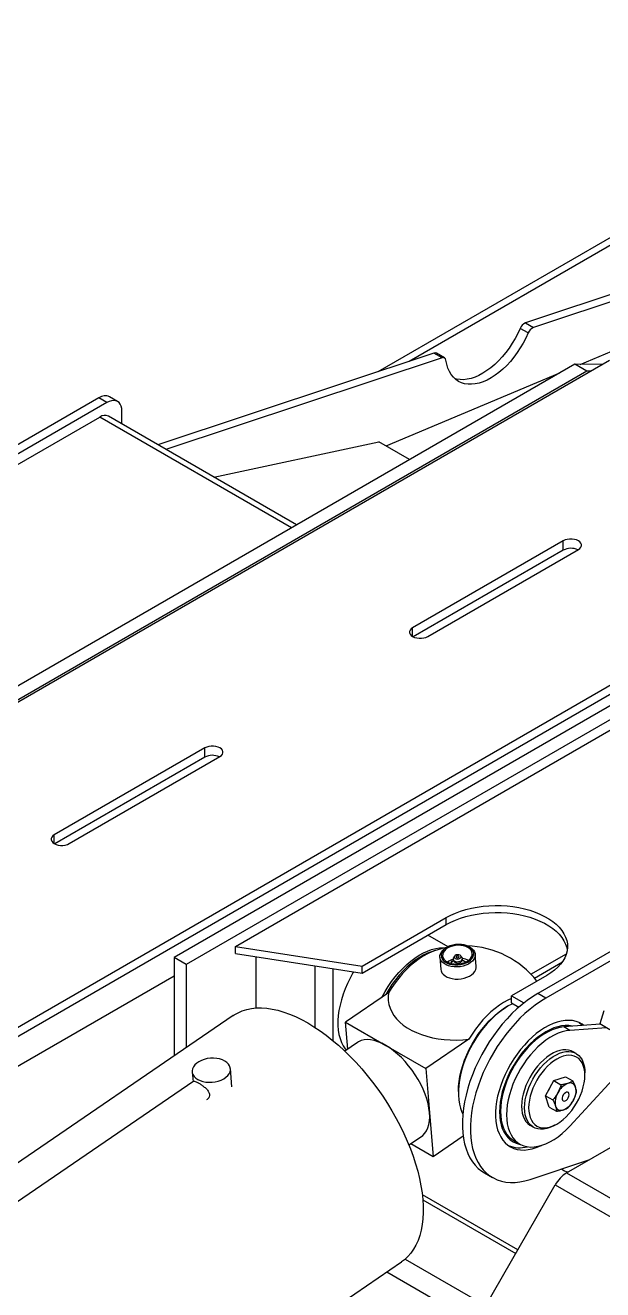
# Model space of a CAD drawing. Header units: millimetres. Extents: x 0 to 420, y 0 to 297.
# Drawn here: x 94.33 to 104.49, y 44.48 to 66.73 of the extents above; entities that cross this region are included whole.
import ezdxf

# ---------------------------------------------------------------- set-up
doc = ezdxf.new("R2010")
doc.units = ezdxf.units.MM

msp = doc.modelspace()

# ---------------------------------------------------------------- linework, layer by layer
at = {"color": 7, "linetype": 'Continuous', "lineweight": 25}
for p, q in [((122.15009, 73.11568), (100.53007, 60.63471)), ((107.16432, 62.83525), (103.12955, 61.49694)), ((107.30574, 62.75361), (103.27097, 61.4153)), ((104.09444, 60.76658), (107.9702, 62.39514)), ((103.12955, 61.49694), (103.27097, 61.4153)), ((103.17884, 61.31853), (103.03741, 61.40018)), ((101.52013, 60.96311), (96.66064, 59.35124)), ((101.66156, 60.88147), (101.52013, 60.96311)), ((101.70566, 60.87927), (101.56424, 60.96091)), ((104.6099, 60.83493), (72.08094, 42.05636)), ((103.99791, 60.76736), (91.43119, 53.51275)), ((101.66156, 60.88147), (96.80206, 59.2696)), ((104.21004, 60.6449), (103.99791, 60.76736)), ((104.48607, 60.76345), (103.99791, 60.76736)), ((104.21004, 60.6449), (91.64333, 53.39029)), ((100.67576, 59.3301), (103.73481, 60.61547)), ((104.27974, 60.64434), (104.21004, 60.6449)), ((95.6208, 60.17668), (90.40589, 57.16617)), ((95.76222, 60.09504), (90.54731, 57.08453)), ((95.76222, 60.09504), (95.6208, 60.17668)), ((95.94971, 60.1136), (95.80829, 60.19524)), ((99.10275, 57.94144), (95.78847, 59.85473)), ((96.02739, 59.71681), (96.02739, 59.94191)), ((90.44125, 56.83958), (95.63848, 59.83988)), ((97.64593, 58.78244), (100.54937, 59.40306)), ((101.09199, 59.08981), (100.54937, 59.40306)), ((75.35335, 38.23063), (109.55964, 57.9775)), ((75.37447, 38.07952), (109.55964, 57.8142)), ((103.79672, 57.66115), (101.14507, 56.13038)), ((103.79672, 57.49784), (103.79672, 57.66115)), ((109.51334, 57.58336), (96.94663, 50.32875)), ((109.72547, 57.4609), (97.15876, 50.20629)), ((103.79672, 57.49784), (101.15423, 55.97236)), ((101.41024, 55.97731), (104.06189, 57.50807)), ((98.02497, 50.52262), (104.90158, 54.49241)), ((97.4858, 54.01793), (94.83415, 52.48716)), ((97.4858, 53.85462), (94.8433, 52.32914)), ((95.09931, 52.33408), (97.75096, 53.86485)), ((97.4858, 53.85462), (97.4858, 54.01793)), ((108.56086, 52.70654), (103.34594, 49.69604)), ((108.70228, 52.6249), (103.48737, 49.6144)), ((100.25568, 50.17757), (101.73728, 51.03288)), ((101.73728, 50.9104), (101.73728, 51.03288)), ((100.25568, 50.05509), (101.73728, 50.9104)), ((98.02497, 50.52262), (100.25568, 50.17757)), ((98.02497, 50.40014), (98.02497, 50.52262)), ((101.76778, 50.51942), (101.41389, 50.72371)), ((101.7515, 50.5108), (101.73732, 50.50279)), ((102.10586, 50.53347), (102.09055, 50.53903)), ((97.15876, 50.20629), (96.94663, 50.32875)), ((96.94663, 50.32875), (96.94663, 48.59872)), ((98.02497, 50.40014), (100.25568, 50.05509)), ((98.38627, 50.34425), (98.38627, 49.44109)), ((101.62329, 50.33463), (101.64105, 50.12128)), ((101.86065, 50.28797), (101.87512, 50.26)), ((101.88074, 50.35239), (101.86269, 50.32307)), ((102.01194, 50.3355), (101.98929, 50.36143)), ((102.01011, 50.27124), (102.01975, 50.30122)), ((102.01557, 50.28821), (102.04445, 50.27154)), ((102.26389, 50.17313), (102.24613, 50.38649)), ((97.15876, 50.20629), (97.15876, 48.74365)), ((100.25568, 50.05509), (100.25568, 50.17757)), ((101.81714, 50.22608), (101.83536, 50.2702)), ((101.83536, 50.2702), (101.86631, 50.27703)), ((102.04445, 50.27154), (102.08034, 50.25082)), ((103.28807, 49.96893), (103.78095, 50.25346)), ((103.50504, 50.01237), (102.88632, 49.65519)), ((100.72018, 49.70898), (99.96349, 49.19201)), ((102.88632, 49.65519), (103.10317, 49.53)), ((102.88632, 49.53271), (102.88632, 49.65519)), ((103.48737, 49.6144), (103.34594, 49.69604)), ((102.83315, 49.48157), (102.81547, 49.47136)), ((102.88632, 49.53271), (103.01631, 49.45767)), ((97.98689, 49.30944), (60.05078, 23.39097)), ((99.96349, 49.19201), (100.6706, 48.7838)), ((100.00289, 48.71875), (99.96349, 49.19201)), ((104.51268, 49.38915), (104.44196, 49.16124)), ((104.45055, 49.15628), (103.80556, 49.10899)), ((103.91163, 49.04776), (103.80556, 49.10899)), ((104.55662, 49.09505), (103.91163, 49.04776)), ((104.61874, 49.05919), (104.44196, 49.16124)), ((100.17107, 48.83365), (99.95015, 48.68272)), ((100.6706, 48.7838), (101.37771, 48.3756)), ((102.13439, 48.89258), (101.37771, 48.3756)), ((104.02143, 48.64107), (103.9684, 48.67169)), ((97.26363, 48.31834), (97.27821, 48.14324)), ((97.96277, 48.05642), (97.9363, 48.37434)), ((101.37771, 48.3756), (101.4423, 47.59976)), ((103.91163, 47.36393), (104.93985, 48.47571)), ((104.17679, 48.25687), (104.17679, 48.29769)), ((97.29097, 48.15196), (65.06355, 26.13374)), ((103.4832, 47.89789), (103.62806, 48.16393)), ((103.62806, 48.16393), (103.83729, 48.23104)), ((103.62806, 48.16393), (103.75644, 48.08982)), ((103.83729, 48.23104), (103.96567, 48.15693)), ((101.94941, 47.97113), (101.94941, 47.95072)), ((103.4832, 47.89789), (103.61157, 47.82378)), ((103.54756, 47.69897), (103.4832, 47.89789)), ((103.54756, 47.69897), (103.67594, 47.62486)), ((101.4423, 47.59976), (101.50689, 46.82392)), ((103.64655, 47.37918), (103.6819, 47.3996)), ((103.8553, 46.54037), (105.5943, 47.54427)), ((101.07839, 47.03134), (101.29931, 47.18227)), ((102.03433, 47.18427), (101.50689, 46.82392)), ((103.21846, 47.37262), (103.27149, 47.342)), ((101.50689, 46.82392), (101.11009, 47.05299)), ((102.92491, 47.10908), (103.03098, 47.04785)), ((103.21156, 46.42664), (104.26168, 46.77496)), ((102.40852, 46.54118), (102.54994, 46.45954)), ((103.75994, 46.60854), (103.76267, 46.60696)), ((102.40751, 44.16801), (103.6553, 46.32925)), ((103.6553, 46.32925), (106.48373, 44.69643)), ((102.9951, 45.18574), (101.31528, 46.15548)), ((82.31029, 32.24066), (100.94854, 44.97456))]:
    msp.add_line(p, q, dxfattribs=at)
at = {"color": 8, "linetype": 'Continuous', "lineweight": 25}
for p, q in [((122.26723, 73.04805), (101.08078, 60.81738)), ((99.01489, 57.89072), (95.63848, 59.83988)), ((101.14507, 55.97731), (101.14507, 56.13038)), ((94.83415, 52.33408), (94.83415, 52.48716)), ((103.2276, 50.0355), (103.8517, 50.39578)), ((99.42496, 50.18358), (99.42496, 49.10088)), ((99.7397, 50.1349), (99.7397, 48.86925)), ((96.94663, 50.00214), (75.53897, 37.64376)), ((103.8553, 46.54037), (106.45794, 45.03789)), ((101.32425, 46.06577), (102.9585, 45.12234)), ((101.01067, 45.02218), (102.42821, 44.20385)), ((100.6909, 44.79854), (102.86639, 43.54266))]:
    msp.add_line(p, q, dxfattribs=at)
at = {"color": 7, "linetype": 'Continuous', "lineweight": 25, "flags": 128}
for points in [[(103.17884, 61.31853), (103.13742, 61.22877), (103.09111, 61.14067), (103.04029, 61.05494), (102.98534, 60.97224), (102.9267, 60.89323), (102.86482, 60.81852), (102.80021, 60.74871), (102.73335, 60.68434), (102.66478, 60.62591), (102.59503, 60.57389), (102.52466, 60.52868), (102.45421, 60.49064), (102.38424, 60.46006), (102.3153, 60.43719), (102.24793, 60.42221), (102.18265, 60.41523), (102.11998, 60.41631), (102.06042, 60.42545), (102.00442, 60.44255), (101.95244, 60.46751), (101.90487, 60.50011), (101.86209, 60.5401), (101.82444, 60.58717), (101.79221, 60.64096), (101.76566, 60.70102), (101.74498, 60.7669), (101.73036, 60.83808)], [(103.03741, 61.40018), (102.996, 61.31041), (102.94969, 61.22231), (102.89887, 61.13658), (102.84392, 61.05388), (102.78528, 60.97487), (102.7234, 60.90016), (102.65879, 60.83035), (102.59193, 60.76598), (102.52336, 60.70755), (102.45361, 60.65553), (102.38324, 60.61032), (102.31279, 60.57228), (102.24282, 60.5417), (102.17388, 60.51883), (102.1065, 60.50385), (102.04123, 60.49687), (101.97856, 60.49796), (101.919, 60.50709), (101.88639, 60.51594)], [(96.02739, 59.94191), (96.02412, 59.98793), (96.01441, 60.02904), (95.99849, 60.06424), (95.97675, 60.09266), (95.94972, 60.11359), (95.91808, 60.12653), (95.88261, 60.13116), (95.84416, 60.12735), (95.8037, 60.11521), (95.76222, 60.09504)], [(104.06189, 57.50807), (104.08807, 57.52702), (104.10628, 57.54886), (104.11563, 57.57249), (104.11563, 57.59673), (104.10628, 57.62036), (104.08807, 57.6422), (104.06189, 57.66115), (104.02906, 57.67626), (103.99123, 57.68678), (103.9503, 57.69217), (103.90831, 57.69217), (103.86738, 57.68678), (103.82955, 57.67626), (103.79672, 57.66115)], [(101.14507, 56.13038), (101.1189, 56.11143), (101.10068, 56.08959), (101.09134, 56.06596), (101.09134, 56.04172), (101.10068, 56.01809), (101.1189, 55.99626), (101.14507, 55.97731), (101.1779, 55.96219), (101.21573, 55.95168), (101.25666, 55.94628), (101.29865, 55.94628), (101.33958, 55.95168), (101.37741, 55.96219), (101.41024, 55.97731)], [(97.75096, 53.86485), (97.77714, 53.8838), (97.79536, 53.90564), (97.8047, 53.92927), (97.8047, 53.95351), (97.79536, 53.97714), (97.77714, 53.99898), (97.75096, 54.01793), (97.71813, 54.03304), (97.68031, 54.04355), (97.63937, 54.04895), (97.59739, 54.04895), (97.55645, 54.04355), (97.51862, 54.03304), (97.4858, 54.01793)], [(94.83415, 52.48716), (94.80797, 52.46821), (94.78975, 52.44637), (94.78041, 52.42274), (94.78041, 52.3985), (94.78975, 52.37487), (94.80797, 52.35303), (94.83415, 52.33408), (94.86697, 52.31897), (94.9048, 52.30845), (94.94574, 52.30306), (94.98772, 52.30306), (95.02866, 52.30845), (95.06648, 52.31897), (95.09931, 52.33408)], [(101.73728, 51.03288), (101.81542, 51.07431), (101.89937, 51.11177), (101.98852, 51.14499), (102.08222, 51.17372), (102.17981, 51.19776), (102.28058, 51.21693), (102.38381, 51.2311), (102.48874, 51.24017), (102.59463, 51.24407), (102.70071, 51.24277), (102.80621, 51.23628), (102.91039, 51.22465), (103.01247, 51.20796), (103.11174, 51.18633), (103.20748, 51.15993), (103.29899, 51.12892), (103.38561, 51.09356), (103.46673, 51.05407), (103.54176, 51.01076), (103.61015, 50.96393), (103.67142, 50.91392), (103.72512, 50.8611), (103.77087, 50.80583), (103.80833, 50.74852), (103.83724, 50.68959), (103.85739, 50.62945), (103.86863, 50.56854), (103.87088, 50.50731), (103.86413, 50.44618), (103.84842, 50.3856), (103.82387, 50.32601), (103.79065, 50.26784), (103.74901, 50.2115), (103.69924, 50.1574), (103.64171, 50.10594), (103.57682, 50.05748), (103.50504, 50.01237)], [(101.73728, 50.9104), (101.81542, 50.95183), (101.89937, 50.98929), (101.98852, 51.0225), (102.08222, 51.05124), (102.17981, 51.07527), (102.28058, 51.09445), (102.38381, 51.10862), (102.48874, 51.11769), (102.59463, 51.12159), (102.70071, 51.12029), (102.80621, 51.1138), (102.91039, 51.10217), (103.01247, 51.08548), (103.11174, 51.06385), (103.20748, 51.03744), (103.29899, 51.00644), (103.38561, 50.97107), (103.46673, 50.93159), (103.54176, 50.88828), (103.61015, 50.84145), (103.67142, 50.79144), (103.72512, 50.73862), (103.77087, 50.68335), (103.80833, 50.62604), (103.83724, 50.56711), (103.85739, 50.50697), (103.86665, 50.46138)], [(101.7394, 50.50396), (101.64416, 50.48208), (101.52869, 50.44724)], [(102.15476, 50.5109), (102.18894, 50.48718), (102.2158, 50.45981), (102.23458, 50.4296), (102.24473, 50.39739), (102.24597, 50.36413), (102.23824, 50.33076), (102.22179, 50.29825), (102.19708, 50.26753), (102.16482, 50.23949), (102.12594, 50.21493), (102.08156, 50.19456), (102.03295, 50.17897), (101.98152, 50.1686), (101.92874, 50.16375), (101.87614, 50.16457), (101.82521, 50.17102), (101.77744, 50.18293), (101.73419, 50.19994), (101.69672, 50.22158), (101.66608, 50.24721), (101.64318, 50.27611), (101.62866, 50.30743), (101.62295, 50.34029), (101.6262, 50.37372), (101.63833, 50.40678), (101.65899, 50.43851), (101.68758, 50.46799), (101.72328, 50.49439), (101.73732, 50.50279)], [(102.13554, 50.51827), (102.09598, 50.537), (102.0512, 50.55068), (102.00261, 50.55888), (101.95179, 50.56133), (101.90037, 50.55795), (101.85001, 50.54884), (101.80231, 50.53431), (101.75882, 50.51482), (101.72092, 50.49099), (101.68985, 50.46359), (101.6666, 50.43351), (101.65191, 50.4017), (101.64625, 50.3692), (101.64982, 50.33704), (101.66249, 50.30626), (101.68386, 50.27785), (101.71324, 50.25272), (101.74969, 50.23168), (101.79203, 50.21541), (101.8389, 50.20442), (101.88881, 50.19908), (101.94013, 50.19955), (101.99123, 50.20582), (102.04046, 50.21768), (102.08624, 50.23476), (102.1271, 50.25651), (102.16172, 50.28222), (102.189, 50.31108), (102.20805, 50.34215), (102.21826, 50.37444), (102.2193, 50.4069), (102.21115, 50.4385), (102.19406, 50.46821), (102.16858, 50.49509), (102.13554, 50.51827)], [(102.11793, 50.50624), (102.08068, 50.52378), (102.0384, 50.53642), (101.99253, 50.54373), (101.94464, 50.54547), (101.89636, 50.54157), (101.84933, 50.53217), (101.80515, 50.51758), (101.76533, 50.4983), (101.73122, 50.475), (101.70398, 50.44846), (101.68455, 50.41959), (101.67358, 50.38936), (101.67145, 50.35882), (101.67823, 50.32899), (101.69368, 50.30091), (101.7173, 50.27551), (101.74825, 50.25367), (101.78551, 50.23613), (101.82779, 50.22349), (101.87365, 50.21618), (101.92154, 50.21444), (101.96983, 50.21834), (102.01686, 50.22775), (102.06104, 50.24233), (102.10086, 50.26161), (102.13497, 50.28491), (102.16221, 50.31145), (102.18164, 50.34033), (102.19261, 50.37055), (102.19474, 50.40109), (102.18796, 50.43092), (102.1725, 50.459), (102.14889, 50.4844), (102.11793, 50.50624)], [(102.10586, 50.53347), (102.11425, 50.53029), (102.15476, 50.5109)], [(100.60297, 49.6289), (100.60856, 49.63969), (100.65924, 49.73126), (100.71425, 49.82022), (100.77321, 49.90594), (100.83571, 49.98783), (100.90132, 50.0653), (100.96956, 50.13782), (101.03996, 50.20488), (101.11203, 50.26601), (101.18527, 50.32077), (101.25915, 50.36879), (101.33316, 50.40972), (101.40678, 50.44329), (101.47949, 50.46925), (101.55079, 50.48742), (101.62018, 50.49768), (101.68716, 50.49995), (101.71344, 50.49859)], [(101.52379, 50.44555), (101.47783, 50.43198), (101.40536, 50.40449), (101.3321, 50.3694), (101.25857, 50.32695), (101.18531, 50.27746), (101.11284, 50.22128), (101.04169, 50.15881), (100.97236, 50.0905), (100.90537, 50.01685), (100.84118, 49.93839), (100.78026, 49.85568), (100.72305, 49.76932), (100.66997, 49.67992), (100.66524, 49.67145)], [(101.52869, 50.44724), (101.48236, 50.42993), (101.40748, 50.39598), (101.33219, 50.35458), (101.25701, 50.30601), (101.18246, 50.25061), (101.10906, 50.18877), (101.03732, 50.1209), (100.96772, 50.04749), (100.90076, 49.96903), (100.83689, 49.88608), (100.77656, 49.79919), (100.72018, 49.70898)], [(101.86269, 50.32307), (101.86016, 50.31836), (101.85687, 50.30124), (101.86248, 50.28481), (101.8764, 50.27086), (101.89712, 50.26089), (101.92239, 50.25598), (101.94947, 50.25668), (101.97543, 50.26289), (101.99745, 50.27395)], [(101.97875, 50.31667), (101.99169, 50.32958), (101.9962, 50.34426), (101.99159, 50.35846), (101.97857, 50.37003), (101.95912, 50.3772), (101.9362, 50.37889), (101.9133, 50.37484), (101.8939, 50.36566), (101.88096, 50.35274), (101.87645, 50.33807), (101.88106, 50.32387), (101.89407, 50.3123), (101.91353, 50.30512), (101.93645, 50.30343), (101.95935, 50.30749), (101.97875, 50.31667)], [(101.954, 50.33096), (101.95939, 50.33634), (101.96127, 50.34245), (101.95935, 50.34837), (101.95393, 50.35319), (101.94582, 50.35618), (101.93627, 50.35688), (101.92673, 50.35519), (101.91865, 50.35137), (101.91326, 50.34599), (101.91138, 50.33987), (101.9133, 50.33396), (101.91872, 50.32914), (101.92683, 50.32615), (101.93638, 50.32544), (101.94592, 50.32713), (101.954, 50.33096)], [(100.10568, 50.07829), (100.09355, 50.05782), (100.04288, 49.96625), (99.99689, 49.87272), (99.95593, 49.77787), (99.92027, 49.68237), (99.89016, 49.5869), (99.86581, 49.49212), (99.8474, 49.39869), (99.83506, 49.30728), (99.82886, 49.21852), (99.82886, 49.13304), (99.83506, 49.05143), (99.8474, 48.97427), (99.86581, 48.9021), (99.89016, 48.83543), (99.92027, 48.77471), (99.95593, 48.72039), (99.97335, 48.69857)], [(101.64105, 50.12128), (101.64642, 50.09408), (101.66094, 50.06275), (101.68385, 50.03386), (101.71448, 50.00822), (101.75196, 49.98659), (101.7952, 49.96957), (101.84298, 49.95767), (101.8939, 49.95121), (101.94651, 49.9504), (101.99928, 49.95525), (102.05072, 49.96562), (102.09932, 49.98121), (102.1437, 50.00158), (102.18258, 50.02614), (102.21484, 50.05418), (102.23955, 50.08489), (102.25601, 50.1174), (102.26373, 50.15077), (102.26389, 50.17313)], [(100.72018, 49.70898), (100.71303, 49.64006), (100.71517, 49.57148), (100.72659, 49.50372), (100.74721, 49.43729), (100.77688, 49.37267), (100.81537, 49.31033), (100.86242, 49.25072), (100.91768, 49.19427), (100.98074, 49.1414), (101.05115, 49.09249), (101.1284, 49.04789), (101.21192, 49.00794), (101.30111, 48.97292), (101.39532, 48.94308), (101.49386, 48.91865), (101.59601, 48.89979), (101.70104, 48.88666), (101.80817, 48.87934), (101.91664, 48.87788), (102.02564, 48.88231), (102.13439, 48.89258)], [(103.34594, 49.69604), (103.25346, 49.63892), (103.16143, 49.57462), (103.0703, 49.50346), (102.98051, 49.42577), (102.8925, 49.34195), (102.8067, 49.25239), (102.72353, 49.15753), (102.64339, 49.05784), (102.56667, 48.9538), (102.49375, 48.84591), (102.42498, 48.73471), (102.36069, 48.62074), (102.30121, 48.50454), (102.24681, 48.38669), (102.19777, 48.26776), (102.15433, 48.14833), (102.11668, 48.02898), (102.08503, 47.9103), (102.05952, 47.79285), (102.04027, 47.67722), (102.02739, 47.56396), (102.02093, 47.45364), (102.02092, 47.34677), (102.02737, 47.2439), (102.04024, 47.14551), (102.05948, 47.05209), (102.08498, 46.96408), (102.11662, 46.88193), (102.15425, 46.80604), (102.19769, 46.73676), (102.24672, 46.67443), (102.30111, 46.61937), (102.36058, 46.57184), (102.40852, 46.54118)], [(103.48737, 49.6144), (103.39488, 49.55728), (103.30285, 49.49298), (103.21172, 49.42182), (103.12193, 49.34413), (103.03392, 49.26031), (102.94812, 49.17075), (102.86495, 49.07589), (102.78481, 48.9762), (102.70809, 48.87216), (102.63517, 48.76427), (102.5664, 48.65307), (102.50211, 48.5391), (102.44263, 48.4229), (102.38824, 48.30505), (102.33919, 48.18612), (102.29575, 48.06669), (102.2581, 47.94734), (102.22645, 47.82866), (102.20094, 47.71121), (102.1817, 47.59558), (102.16881, 47.48232), (102.16235, 47.37199), (102.16234, 47.26513), (102.16879, 47.16226), (102.18167, 47.06387), (102.2009, 46.97044), (102.2264, 46.88244), (102.25804, 46.80029), (102.29567, 46.72439), (102.33911, 46.65511), (102.38814, 46.59279), (102.44253, 46.53773), (102.502, 46.4902), (102.56628, 46.45043), (102.63504, 46.41862), (102.70796, 46.39491), (102.78467, 46.37944), (102.8648, 46.37226), (102.94797, 46.37342), (103.03377, 46.3829), (103.12177, 46.40067), (103.21156, 46.42664)], [(97.98689, 49.30944), (98.00124, 49.31899), (98.07061, 49.35869), (98.14471, 49.39088), (98.22329, 49.41547), (98.30608, 49.43236), (98.3928, 49.4415), (98.48315, 49.44286), (98.57684, 49.43644), (98.67354, 49.42225), (98.77293, 49.40034), (98.87467, 49.3708), (98.97842, 49.33371), (99.08382, 49.28921), (99.19052, 49.23744), (99.29816, 49.17858)], [(101.94941, 47.97113), (101.95253, 48.05776), (101.96187, 48.14737), (101.97736, 48.23931), (101.99889, 48.33292), (102.0263, 48.42753), (102.0594, 48.52245), (102.09795, 48.617), (102.14167, 48.71051), (102.19025, 48.80228), (102.24333, 48.89168), (102.30054, 48.97804), (102.36146, 49.06075), (102.42564, 49.13921), (102.49264, 49.21286), (102.56197, 49.28117), (102.63312, 49.34364), (102.70559, 49.39982), (102.77885, 49.44932), (102.81547, 49.47136)], [(102.90712, 49.5207), (102.88879, 49.51167), (102.81478, 49.47074), (102.7409, 49.42272), (102.66767, 49.36796), (102.5956, 49.30683), (102.52519, 49.23977), (102.45695, 49.16725), (102.39135, 49.08978), (102.32885, 49.00789), (102.26988, 48.92217), (102.21487, 48.83321), (102.1642, 48.74164), (102.11821, 48.64811), (102.07725, 48.55326), (102.04159, 48.45776), (102.01148, 48.36229), (101.98713, 48.2675), (101.96872, 48.17408), (101.95638, 48.08267), (101.95018, 47.99391), (101.95018, 47.90842), (101.95638, 47.82682), (101.96872, 47.74966), (101.98713, 47.67749), (102.01148, 47.61081), (102.02834, 47.57466)], [(102.88632, 49.6093), (102.8217, 49.57957), (102.7464, 49.53817), (102.67123, 49.4896), (102.59668, 49.4342), (102.52328, 49.37236), (102.45153, 49.3045), (102.38194, 49.23108), (102.31497, 49.15263), (102.2511, 49.06967), (102.19077, 48.98279), (102.13439, 48.89258)], [(99.29816, 49.17858), (99.40637, 49.11283), (99.51479, 49.04041), (99.62305, 48.96157), (99.73079, 48.87657), (99.83763, 48.7857), (99.94323, 48.68927), (100.04721, 48.58761), (100.14924, 48.48105), (100.24895, 48.36996), (100.34603, 48.25472), (100.44013, 48.13571), (100.53094, 48.01334), (100.61816, 47.88802), (100.70148, 47.76018), (100.78062, 47.63025), (100.85533, 47.49866), (100.92534, 47.36587), (100.99041, 47.23231), (101.05034, 47.09846), (101.10491, 46.96475), (101.15394, 46.83164), (101.19726, 46.69958), (101.23473, 46.56902), (101.26623, 46.44039), (101.29163, 46.31414), (101.31087, 46.1907), (101.32387, 46.07047), (101.33059, 45.95386), (101.331, 45.84128), (101.32511, 45.7331), (101.31294, 45.62968), (101.29452, 45.53139), (101.26992, 45.43854), (101.23922, 45.35145), (101.20253, 45.27043), (101.15997, 45.19574), (101.11168, 45.12763), (101.05783, 45.06634), (100.9986, 45.01207), (100.94854, 44.97456)], [(104.15867, 49.13488), (104.13169, 49.15404), (104.0788, 49.18332), (104.02176, 49.20488), (103.96097, 49.21858), (103.89686, 49.22431), (103.82988, 49.22204), (103.7605, 49.21178), (103.6892, 49.19361), (103.61649, 49.16765), (103.54286, 49.13408), (103.46885, 49.09315), (103.39497, 49.04513), (103.32174, 48.99037), (103.24967, 48.92924), (103.17927, 48.86218), (103.11103, 48.78966), (103.04542, 48.71219), (102.98292, 48.6303), (102.92396, 48.54458), (102.86894, 48.45562), (102.81827, 48.36405), (102.77229, 48.27052), (102.73132, 48.17567), (102.69566, 48.08017), (102.66555, 47.9847), (102.64121, 47.88991), (102.6228, 47.79649), (102.61045, 47.70508), (102.60426, 47.61632), (102.60426, 47.53083), (102.61045, 47.44923), (102.6228, 47.37207), (102.64121, 47.2999), (102.66555, 47.23322), (102.69566, 47.17251), (102.73132, 47.11819), (102.77229, 47.07064), (102.81827, 47.03019), (102.86894, 46.99713), (102.92396, 46.97169), (102.98292, 46.95405), (103.04542, 46.94432), (103.11103, 46.94259), (103.17927, 46.94886), (103.24967, 46.96309), (103.32174, 46.98517), (103.39497, 47.01496), (103.41258, 47.0232)], [(104.07596, 49.18462), (104.10935, 49.15808), (104.1371, 49.13142)], [(103.96012, 49.12032), (103.95378, 49.12184), (103.89395, 49.13132), (103.83103, 49.13282), (103.76549, 49.12633), (103.69783, 49.11191), (103.62857, 49.08966), (103.55824, 49.05975), (103.48737, 49.02241), (103.41649, 48.97792), (103.34616, 48.92662), (103.2769, 48.86891), (103.20924, 48.80522), (103.1437, 48.73603), (103.08078, 48.66188), (103.02095, 48.58333), (102.96467, 48.50097), (102.91237, 48.41543), (102.86444, 48.32737), (102.82125, 48.23745), (102.78314, 48.14635), (102.75038, 48.05478), (102.72323, 47.96342), (102.7019, 47.87298), (102.68655, 47.78414), (102.67729, 47.69758), (102.67419, 47.61395), (102.67729, 47.53389), (102.68655, 47.45802), (102.7019, 47.38691), (102.72323, 47.3211), (102.75038, 47.26108), (102.78314, 47.20733), (102.82125, 47.16024), (102.86444, 47.12018), (102.91237, 47.08745), (102.96467, 47.0623), (103.02095, 47.04493), (103.04516, 47.04006)], [(103.80556, 49.10899), (103.73867, 49.10002), (103.66973, 49.08281), (103.59932, 49.05748), (103.52799, 49.02425), (103.45634, 48.98338), (103.38494, 48.93522), (103.31437, 48.88014), (103.2452, 48.8186), (103.178, 48.75109), (103.11331, 48.67817), (103.05165, 48.60042), (102.99353, 48.51847), (102.93942, 48.433), (102.88975, 48.34468), (102.84493, 48.25425), (102.80532, 48.16243), (102.77125, 48.06997), (102.74298, 47.97762), (102.72076, 47.88613), (102.70475, 47.79624), (102.6951, 47.70868), (102.69187, 47.62415), (102.6951, 47.54336), (102.70475, 47.46694), (102.72076, 47.39553), (102.74298, 47.3297), (102.77125, 47.26998), (102.80532, 47.21686), (102.84493, 47.17077), (102.88975, 47.13209), (102.92491, 47.10908)], [(103.91163, 49.04776), (103.84473, 49.03879), (103.7758, 49.02158), (103.70538, 48.99625), (103.63406, 48.96302), (103.56241, 48.92215), (103.49101, 48.87399), (103.42044, 48.81891), (103.35127, 48.75737), (103.28407, 48.68986), (103.21938, 48.61694), (103.15772, 48.53919), (103.0996, 48.45724), (103.04548, 48.37177), (102.99581, 48.28345), (102.95099, 48.19302), (102.91139, 48.1012), (102.87731, 48.00874), (102.84905, 47.91639), (102.82682, 47.8249), (102.81082, 47.73501), (102.80116, 47.64745), (102.79794, 47.56292), (102.80116, 47.48213), (102.81082, 47.40571), (102.82682, 47.3343), (102.84905, 47.26847), (102.87731, 47.20875), (102.91139, 47.15563), (102.95099, 47.10954), (102.99581, 47.07086), (103.04548, 47.03989), (103.0996, 47.0169), (103.15772, 47.00206), (103.21938, 46.9955), (103.28407, 46.99726), (103.35127, 47.00735), (103.42044, 47.02566), (103.49101, 47.05206), (103.56241, 47.08633), (103.63406, 47.1282), (103.70538, 47.17732), (103.7758, 47.23329), (103.84473, 47.29566), (103.91163, 47.36393)], [(100.6706, 48.7838), (100.6016, 48.82008), (100.53389, 48.84853), (100.46812, 48.86889), (100.40492, 48.88096), (100.3449, 48.88462), (100.28864, 48.87983), (100.23668, 48.86666), (100.18952, 48.84521), (100.17107, 48.83365)], [(101.4423, 47.59976), (101.43256, 47.67777), (101.41611, 47.75896), (101.3931, 47.84255), (101.36376, 47.92773), (101.32836, 48.01369), (101.28724, 48.09959), (101.24082, 48.1846), (101.18952, 48.26792), (101.13385, 48.34873), (101.07433, 48.42626), (101.01155, 48.49977), (100.94611, 48.56853), (100.87864, 48.6319), (100.80979, 48.68926), (100.74022, 48.74005), (100.6706, 48.7838)], [(97.36232, 48.18397), (97.40484, 48.16351), (97.45268, 48.14804), (97.50454, 48.13797), (97.55901, 48.13359), (97.61459, 48.13501), (97.66977, 48.1422), (97.72305, 48.15495), (97.77297, 48.17293), (97.81817, 48.19563), (97.85742, 48.22245), (97.88965, 48.25264), (97.91398, 48.2854), (97.92974, 48.31981), (97.9365, 48.35495), (97.93409, 48.38985), (97.92256, 48.42356), (97.90223, 48.45517), (97.87366, 48.48381), (97.83762, 48.50871), (97.7951, 48.52917), (97.74725, 48.54464), (97.69539, 48.55471), (97.64092, 48.55909), (97.58534, 48.55767), (97.53016, 48.55048), (97.47688, 48.53773), (97.42696, 48.51975), (97.38176, 48.49705), (97.34251, 48.47023), (97.31028, 48.44003), (97.28595, 48.40728), (97.27019, 48.37287), (97.26343, 48.33773), (97.26584, 48.30283), (97.27737, 48.26911), (97.2977, 48.2375), (97.32628, 48.20886), (97.36232, 48.18397)], [(103.9684, 48.67169), (103.93676, 48.6871), (103.89105, 48.70084), (103.84184, 48.70663), (103.78973, 48.70438), (103.73531, 48.69414), (103.67923, 48.67602), (103.62214, 48.65024), (103.56472, 48.61709), (103.50763, 48.57696), (103.45155, 48.53033), (103.39714, 48.47774), (103.34502, 48.41982), (103.29582, 48.35723), (103.2501, 48.29071), (103.20841, 48.22104), (103.17124, 48.14904), (103.13901, 48.07555), (103.11212, 48.00144), (103.09086, 47.92757), (103.0755, 47.85481), (103.06621, 47.78401), (103.0631, 47.716), (103.06621, 47.65158), (103.0755, 47.59151), (103.09086, 47.53648), (103.11212, 47.48715), (103.13901, 47.4441), (103.17124, 47.40781), (103.20841, 47.37874), (103.21846, 47.37262)], [(103.64655, 47.37918), (103.61775, 47.36346), (103.56067, 47.33767), (103.50459, 47.31955), (103.45017, 47.30931), (103.39805, 47.30707), (103.34885, 47.31285), (103.30314, 47.32659), (103.26145, 47.34812), (103.22427, 47.3772), (103.19205, 47.41348), (103.16515, 47.45654), (103.1439, 47.50587), (103.12853, 47.56089), (103.11924, 47.62097), (103.11613, 47.68538), (103.11924, 47.75339), (103.12853, 47.82419), (103.1439, 47.89695), (103.16515, 47.97082), (103.19205, 48.04494), (103.22427, 48.11842), (103.26145, 48.19042), (103.30314, 48.26009), (103.34885, 48.32661), (103.39805, 48.3892), (103.45017, 48.44713), (103.50459, 48.49972), (103.56067, 48.54635), (103.61775, 48.58647), (103.67518, 48.61962), (103.73226, 48.64541), (103.78834, 48.66353), (103.84276, 48.67377), (103.89488, 48.67601), (103.94408, 48.67023), (103.98979, 48.65649), (104.03148, 48.63495), (104.06866, 48.60588), (104.10088, 48.5696), (104.12778, 48.52654), (104.14903, 48.47721), (104.1644, 48.42218), (104.17369, 48.36211), (104.17679, 48.29769)], [(104.17679, 48.25687), (104.17368, 48.31907), (104.16438, 48.37689), (104.14902, 48.42962), (104.12778, 48.47657), (104.10093, 48.51717), (104.06881, 48.5509), (104.03182, 48.57735), (103.99043, 48.59616), (103.94516, 48.60712), (103.89658, 48.61008), (103.8453, 48.60501), (103.79196, 48.59196), (103.73724, 48.57111), (103.68182, 48.54271), (103.6264, 48.50712), (103.57168, 48.46479), (103.51834, 48.41626), (103.46706, 48.36212), (103.41848, 48.30307), (103.37321, 48.23985), (103.33182, 48.17324), (103.29483, 48.1041), (103.26271, 48.03328), (103.23586, 47.96168), (103.21462, 47.8902), (103.19925, 47.81974), (103.18996, 47.75118), (103.18684, 47.68538), (103.18996, 47.62319), (103.19925, 47.56536), (103.21462, 47.51264), (103.23586, 47.46568), (103.26271, 47.42508), (103.29483, 47.39135), (103.33182, 47.36491), (103.37321, 47.34609), (103.41848, 47.33513), (103.46706, 47.33217), (103.51834, 47.33725), (103.57168, 47.3503), (103.6264, 47.37115), (103.68182, 47.39955), (103.73724, 47.43514), (103.79196, 47.47746), (103.8453, 47.526), (103.89658, 47.58013), (103.94516, 47.63918), (103.99043, 47.70241), (104.03182, 47.76901), (104.06881, 47.83816), (104.10093, 47.90897), (104.12778, 47.98057), (104.14902, 48.05206), (104.16438, 48.12252), (104.17368, 48.19108), (104.17679, 48.25687)], [(103.57766, 48.07136), (103.55388, 48.03276), (103.53448, 47.99206)], [(103.8964, 47.93685), (103.88717, 47.95248), (103.87254, 47.96041), (103.85411, 47.95977), (103.83386, 47.95062), (103.81399, 47.93397), (103.79666, 47.91161), (103.78374, 47.88597), (103.77664, 47.85982), (103.77611, 47.83601), (103.78223, 47.8171), (103.79432, 47.80516), (103.81108, 47.80147), (103.83069, 47.80643), (103.85103, 47.81951), (103.86988, 47.83929), (103.88522, 47.86362), (103.89537, 47.88987), (103.89923, 47.91519), (103.8964, 47.93685)], [(101.29931, 47.18227), (101.32277, 47.20023), (101.35901, 47.23752), (101.38925, 47.28223), (101.41319, 47.33393), (101.4306, 47.39212), (101.44131, 47.45624), (101.44522, 47.52568), (101.4423, 47.59976)]]:
    msp.add_lwpolyline(points, dxfattribs=at)
at = {"color": 8, "linetype": 'Continuous', "lineweight": 25, "flags": 128}
msp.add_lwpolyline([(101.99119, 50.24811), (102.00565, 50.2622), (102.00999, 50.27089)], dxfattribs=at)
at = {"color": 7, "linetype": 'Continuous', "lineweight": 25}
for centre, radius, start, end in [((103.19919, 61.33838), 0.17318, 113.712331, 159.094855), ((103.34062, 61.25674), 0.17318, 113.712331, 159.094855), ((101.53978, 60.91361), 0.05325, 62.655138, 111.651569), ((101.68077, 60.83568), 0.04965, 2.776321, 112.761296), ((95.73045, 60.0253), 0.18692, 65.392714, 125.917745), ((95.72589, 59.72187), 0.14686, 64.78089, 126.529568), ((103.92971, 57.24226), 0.28811, 64.723066, 117.489945), ((97.61878, 53.59904), 0.28811, 64.723066, 117.489945), ((102.05547, 48.91), 1.625, 38.133503, 88.302431), ((101.94355, 49.99215), 0.31608, 105.781823, 125.889988), ((101.98073, 50.31037), 0.04007, 294.662657, 38.846777), ((101.98713, 49.99653), 0.31529, 63.602687, 83.761941), ((104.0095, 47.79626), 0.34383, 112.552157, 153.955534), ((103.91717, 48.02095), 0.10092, 15.48777, 113.06461), ((103.96849, 47.78112), 0.31522, 148.199034, 192.154495), ((103.70628, 47.98153), 0.31522, 328.199034, 12.154495), ((103.75759, 47.7417), 0.10092, 195.48777, 293.06461), ((103.66526, 47.96638), 0.34383, 292.552157, 333.955534), ((103.02933, 47.50281), 0.52034, 247.244732, 285.20921), ((104.16071, 46.05076), 0.57705, 121.954672, 151.144391), ((104.05745, 47.10777), 0.58112, 239.518819, 252.194783)]:
    msp.add_arc(centre, radius, start, end, dxfattribs=at)
at = {"color": 8, "linetype": 'Continuous', "lineweight": 25}
for centre, radius, start, end in [((101.97304, 50.14512), 0.1452, 60.538956, 73.482478), ((101.91457, 50.16952), 0.11243, 114.019335, 149.829375), ((101.93932, 50.31465), 0.08437, 220.565477, 307.937387), ((102.00011, 50.19139), 0.09159, 37.597878, 61.046984)]:
    msp.add_arc(centre, radius, start, end, dxfattribs=at)
at = {"color": 7, "linetype": 'Continuous', "lineweight": 25}
for points, knots in [([(101.87534, 50.25954), (101.87537, 50.25949), (101.87551, 50.25919), (101.87754, 50.25319), (101.87538, 50.24812), (101.87598, 50.24901), (101.87607, 50.24915)], [0, 0, 0, 0, 0.082822333, 0.504192894, 0.922210056, 1, 1, 1, 1]), ([(102.01125, 50.26015), (102.01092, 50.26057), (102.01015, 50.26153), (102.00934, 50.26884), (102.00987, 50.27017), (102.01004, 50.27059)], [0, 0, 0, 0, 0.34532687, 0.78911966, 1, 1, 1, 1]), ([(97.29182, 48.15083), (97.29234, 48.15172), (97.29611, 48.15806), (97.31528, 48.1522), (97.3447, 48.13863), (97.36411, 48.12753), (97.36716, 48.12578)], [0, 0, 0, 0, 0.07086378, 0.50545181, 0.922158, 1, 1, 1, 1]), ([(97.36716, 48.12578), (97.38259, 48.11649), (97.41342, 48.09794), (97.46584, 48.0609), (97.51655, 48.01802), (97.55459, 47.97134), (97.57091, 47.92276), (97.56526, 47.87968), (97.5456, 47.84388), (97.52458, 47.82967), (97.51537, 47.82345)], [0, 0, 0, 0, 0.12959485, 0.25880752, 0.39786335, 0.55323197, 0.67180156, 0.79054418, 0.90824847, 1, 1, 1, 1]), ([(103.75644, 48.08982), (103.74931, 48.06554), (103.73492, 48.01654), (103.7121, 47.97047), (103.70059, 47.94723)], [0, 0, 0, 0, 0.495457963, 1, 1, 1, 1]), ([(103.87764, 48.1138), (103.87514, 48.11302), (103.85621, 48.10708), (103.81718, 48.09781), (103.77681, 48.0925), (103.75644, 48.08982)], [0, 0, 0, 0, 0.0700949, 0.53078695, 1, 1, 1, 1]), ([(103.96567, 48.15693), (103.95332, 48.1488), (103.92838, 48.13241), (103.89465, 48.12004), (103.87764, 48.1138)], [0, 0, 0, 0, 0.49545796, 1, 1, 1, 1]), ([(104.01443, 48.0479), (104.01178, 48.05564), (104.00012, 48.08974), (103.98069, 48.12764), (103.96567, 48.15693)], [0, 0, 0, 0, 0.22721791, 1, 1, 1, 1]), ([(103.70059, 47.94723), (103.69885, 47.94409), (103.6857, 47.9203), (103.65756, 47.87737), (103.627, 47.84175), (103.61157, 47.82378)], [0, 0, 0, 0, 0.070094905, 0.530786949, 1, 1, 1, 1]), ([(103.97418, 47.81542), (103.97588, 47.81858), (103.98873, 47.84255), (104.00962, 47.88965), (104.02319, 47.93508), (104.03003, 47.95801)], [0, 0, 0, 0, 0.070094905, 0.530786949, 1, 1, 1, 1]), ([(104.03003, 47.95801), (104.02989, 47.96349), (104.0292, 47.99022), (104.02097, 48.02235), (104.01443, 48.0479)], [0, 0, 0, 0, 0.20510055, 1, 1, 1, 1]), ([(103.61157, 47.82378), (103.62659, 47.79449), (103.64602, 47.7566), (103.65768, 47.7225), (103.66033, 47.71475)], [0, 0, 0, 0, 0.77278209, 1, 1, 1, 1]), ([(103.66033, 47.71475), (103.66688, 47.68921), (103.6751, 47.65707), (103.67579, 47.63034), (103.67594, 47.62486)], [0, 0, 0, 0, 0.79489945, 1, 1, 1, 1]), ([(103.67594, 47.62486), (103.69756, 47.62763), (103.7412, 47.63323), (103.77838, 47.64361), (103.79713, 47.64884)], [0, 0, 0, 0, 0.49545796, 1, 1, 1, 1]), ([(103.79713, 47.64884), (103.79959, 47.64965), (103.81822, 47.65576), (103.85, 47.66921), (103.87337, 47.68434), (103.88517, 47.69197)], [0, 0, 0, 0, 0.0700949, 0.53078695, 1, 1, 1, 1]), ([(103.88517, 47.69197), (103.90156, 47.7109), (103.93466, 47.7491), (103.96093, 47.79318), (103.97418, 47.81542)], [0, 0, 0, 0, 0.495457963, 1, 1, 1, 1])]:
    msp.add_open_spline(points, degree=3, knots=knots, dxfattribs=at)

doc.saveas('drawing.dxf')
